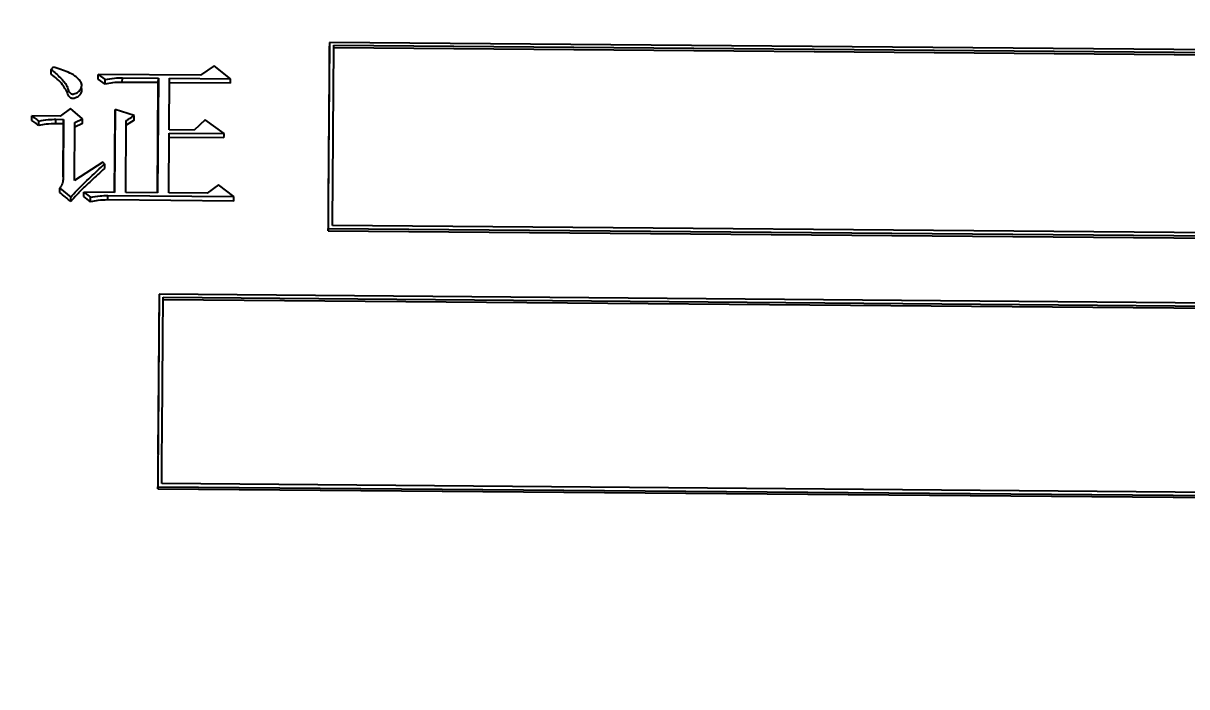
# Model space of a CAD drawing. Header units: millimetres. Extents: x 1726 to 4771, y 590 to 2743.
# Drawn here: x 2468.57 to 2483.24, y 2301.04 to 2309.4 of the extents above; entities that cross this region are included whole.
import ezdxf

# ---------------------------------------------------------------- set-up
doc = ezdxf.new("R2010")
doc.units = ezdxf.units.MM
doc.layers.add('AM_5', color=3, linetype='Continuous', lineweight=25)
doc.styles.add('SLDTEXTSTYLE1', font='txt.shx', dxfattribs={"width": 0.7, "bigfont": 'gbcbig.shx'})
doc.dimstyles.new('SLDDIMSTYLE12$0', dxfattribs={"dimtxt": 12, "dimasz": 10, "dimexe": 0, "dimexo": 0.0625, "dimgap": 0.875, "dimtad": 1, "dimdec": 1, "dimlfac": 1.8, "dimrnd": 1e-09, "dimzin": 12, "dimdsep": 46, "dimtxsty": 'SLDTEXTSTYLE1', "dimcen": 0.09, "dimdle": 8.16, "dimclrd": 3, "dimclre": 3, "dimadec": 0, "dimazin": 3, "dimtfac": 1, "dimtdec": 1, "dimtofl": 0, "dimtmove": 0, "dimatfit": 3, "dimfxl": 0, "dimfrac": 2, "dimtolj": 1, "dimlwd": 5, "dimlwe": 5, "dimarcsym": 0})

# ---------------------------------------------------------------- blocks, each defined once
blk = doc.blocks.new('*D50')
at = {"layer": 'AM_5', "color": 3, "lineweight": 5, "transparency": 16777216}
blk.add_line((2709.518, 2483.68), (2315.118, 2483.68), dxfattribs=at)
at = {"layer": 'AM_5', "color": 3, "linetype": 'Continuous', "lineweight": 5, "transparency": 16777216}
for p, q in [((2315.118, 2473.68), (2315.118, 2159.894)), ((2721.194, 2149.894), (2315.118, 2149.894))]:
    blk.add_line(p, q, dxfattribs=at)
at = {"layer": 'AM_5', "color": 3, "transparency": 16777216}
for points in [[(2313.452, 2473.68), (2316.785, 2473.68), (2315.118, 2483.68)], [(2313.452, 2159.894), (2316.785, 2159.894), (2315.118, 2149.894)]]:
    blk.add_solid(points, dxfattribs=at)
at = {"layer": 'Defpoints', "color": 0, "transparency": 16777216}
for p in [(2709.58, 2483.68), (2315.118, 2149.894), (2721.256, 2149.894)]:
    blk.add_point(p, dxfattribs=at)
at = {"layer": 'AM_5', "color": 0, "transparency": 16777216, "insert": (2300.529, 2316.787), "char_height": 12, "attachment_point": 5, "rotation": 90, "style": 'SLDTEXTSTYLE1'}
blk.add_mtext('\\A1;{\\H2.28571x;335}', dxfattribs=at)

msp = doc.modelspace()

# ---------------------------------------------------------------- linework, layer by layer
at = {"color": 7, "linetype": 'Continuous', "lineweight": 25}
for p, q in [((2472.429, 2309.134), (2472.415, 2307.209)), ((2492.439, 2308.997), (2472.429, 2309.163)), ((2472.429, 2309.163), (2472.429, 2309.134)), ((2472.485, 2309.126), (2492.388, 2308.96)), ((2472.485, 2309.097), (2492.388, 2308.931)), ((2468.921, 2308.762), (2468.922, 2308.82)), ((2470.977, 2308.867), (2470.803, 2308.748)), ((2471.182, 2308.705), (2470.977, 2308.867)), ((2469.305, 2308.631), (2469.305, 2308.64)), ((2469.515, 2308.701), (2469.516, 2308.759)), ((2469.602, 2308.637), (2469.515, 2308.701)), ((2469.516, 2308.759), (2469.602, 2308.694)), ((2470.803, 2308.748), (2469.516, 2308.759)), ((2469.602, 2308.637), (2469.602, 2308.694)), ((2469.818, 2308.659), (2469.819, 2308.716)), ((2470.272, 2308.655), (2469.818, 2308.659)), ((2469.819, 2308.716), (2470.273, 2308.713)), ((2470.273, 2308.713), (2470.262, 2307.268)), ((2470.262, 2307.268), (2470.272, 2308.655)), ((2470.272, 2308.655), (2470.273, 2308.713)), ((2470.409, 2308.06), (2470.414, 2308.711)), ((2471.181, 2308.647), (2470.413, 2308.654)), ((2470.414, 2308.711), (2471.182, 2308.705)), ((2469.304, 2308.582), (2469.305, 2308.609)), ((2469.036, 2308.233), (2468.679, 2308.236)), ((2468.679, 2308.179), (2468.679, 2308.236)), ((2469.167, 2308.328), (2469.036, 2308.233)), ((2469.317, 2308.198), (2469.167, 2308.328)), ((2469.22, 2308.151), (2469.317, 2308.198)), ((2469.317, 2308.142), (2469.317, 2308.198)), ((2469.721, 2307.272), (2469.729, 2308.259)), ((2469.729, 2308.316), (2469.722, 2307.272)), ((2469.967, 2308.241), (2469.729, 2308.316)), ((2469.729, 2308.259), (2469.729, 2308.316)), ((2469.966, 2308.184), (2469.967, 2308.241)), ((2468.765, 2308.114), (2468.765, 2308.171)), ((2468.981, 2308.136), (2468.982, 2308.193)), ((2469.079, 2308.135), (2468.981, 2308.136)), ((2468.982, 2308.193), (2469.079, 2308.192)), ((2469.079, 2308.192), (2469.074, 2307.473)), ((2469.074, 2307.47), (2469.079, 2308.135)), ((2469.079, 2308.135), (2469.079, 2308.192)), ((2469.214, 2307.423), (2469.22, 2308.151)), ((2469.317, 2308.142), (2469.219, 2308.094)), ((2469.862, 2307.271), (2469.869, 2308.178)), ((2469.966, 2308.184), (2469.868, 2308.121)), ((2470.723, 2308.058), (2470.409, 2308.06)), ((2470.864, 2308.186), (2470.723, 2308.058)), ((2471.101, 2308.014), (2470.864, 2308.186)), ((2470.403, 2307.267), (2470.409, 2308.02)), ((2471.1, 2307.958), (2470.408, 2307.963)), ((2470.409, 2308.02), (2471.101, 2308.014)), ((2469.573, 2307.655), (2469.214, 2307.423)), ((2469.594, 2307.631), (2469.573, 2307.655)), ((2469.594, 2307.631), (2469.594, 2307.574)), ((2469.03, 2307.327), (2469.169, 2307.212)), ((2471.031, 2307.367), (2470.89, 2307.263)), ((2471.225, 2307.219), (2471.031, 2307.367)), ((2469.169, 2307.156), (2469.169, 2307.212)), ((2469.332, 2307.275), (2469.418, 2307.21)), ((2469.722, 2307.272), (2469.332, 2307.275)), ((2469.332, 2307.22), (2469.332, 2307.275)), ((2469.418, 2307.154), (2469.332, 2307.22)), ((2469.418, 2307.154), (2469.418, 2307.21)), ((2469.634, 2307.177), (2469.635, 2307.232)), ((2471.224, 2307.163), (2469.634, 2307.177)), ((2469.635, 2307.232), (2471.225, 2307.219)), ((2470.262, 2307.268), (2469.862, 2307.271)), ((2470.89, 2307.263), (2470.403, 2307.267)), ((2471.224, 2307.163), (2471.225, 2307.219)), ((2472.414, 2307.112), (2472.412, 2306.788)), ((2472.412, 2306.816), (2492.422, 2306.649)), ((2472.412, 2306.788), (2472.412, 2306.816)), ((2472.412, 2306.788), (2492.421, 2306.622)), ((2492.372, 2306.688), (2472.468, 2306.853)), ((2470.283, 2305.962), (2470.268, 2303.969)), ((2492.415, 2305.805), (2470.283, 2305.989)), ((2470.283, 2305.989), (2470.283, 2305.962)), ((2470.333, 2305.95), (2492.365, 2305.767)), ((2470.333, 2305.923), (2492.365, 2305.74)), ((2470.267, 2303.873), (2470.265, 2303.538)), ((2470.265, 2303.563), (2492.397, 2303.38)), ((2470.265, 2303.538), (2470.265, 2303.563)), ((2470.265, 2303.538), (2492.397, 2303.354)), ((2492.348, 2303.419), (2470.315, 2303.602))]:
    msp.add_line(p, q, dxfattribs=at)
at = {"color": 7, "linetype": 'Continuous', "lineweight": 25, "flags": 128}
for points in [[(2471.181, 2308.647), (2471.181, 2308.676), (2471.182, 2308.705)], [(2471.1, 2307.958), (2471.101, 2307.986), (2471.101, 2308.014)], [(2469.029, 2307.271), (2469.029, 2307.285), (2469.029, 2307.299), (2469.03, 2307.327)]]:
    msp.add_lwpolyline(points, dxfattribs=at)
at = {"color": 7, "linetype": 'Continuous', "lineweight": 25}
for points, knots in [([(2472.429, 2309.163), (2472.427, 2308.931), (2472.424, 2308.466), (2472.418, 2307.685), (2472.414, 2307.132), (2472.412, 2306.816)], [0, 0, 0, 0, 0.300081, 0.600162, 1, 1, 1, 1]), ([(2472.468, 2306.853), (2472.47, 2307.09), (2472.474, 2307.564), (2472.479, 2308.323), (2472.483, 2308.84), (2472.485, 2309.126)], [0, 0, 0, 0, 0.309921, 0.619841, 1, 1, 1, 1]), ([(2468.922, 2308.82), (2468.961, 2308.786), (2469.034, 2308.725), (2469.113, 2308.639), (2469.131, 2308.574), (2469.146, 2308.541), (2469.16, 2308.524), (2469.175, 2308.514), (2469.191, 2308.511), (2469.212, 2308.513), (2469.241, 2308.523), (2469.273, 2308.545), (2469.296, 2308.578), (2469.309, 2308.612), (2469.305, 2308.65), (2469.277, 2308.694), (2469.196, 2308.765), (2469.073, 2308.812), (2468.976, 2308.842), (2468.943, 2308.852)], [0, 0, 0, 0, 0.149443, 0.274042, 0.333076, 0.362754, 0.385188, 0.398021, 0.410985, 0.42602, 0.45239, 0.493257, 0.533496, 0.57286, 0.60517, 0.651682, 0.729284, 0.908686, 1, 1, 1, 1]), ([(2468.943, 2308.852), (2468.94, 2308.846), (2468.932, 2308.836), (2468.925, 2308.825), (2468.922, 2308.82)], [0, 0, 0, 0, 0.5, 1, 1, 1, 1]), ([(2469.304, 2308.582), (2469.305, 2308.572), (2469.308, 2308.549), (2469.291, 2308.513), (2469.263, 2308.479), (2469.229, 2308.461), (2469.201, 2308.454), (2469.184, 2308.454), (2469.167, 2308.461), (2469.15, 2308.476), (2469.12, 2308.535), (2469.07, 2308.646), (2468.974, 2308.721), (2468.921, 2308.762)], [0, 0, 0, 0, 0.052029, 0.12338, 0.198452, 0.271042, 0.296952, 0.323131, 0.34613, 0.375709, 0.431878, 0.683345, 1, 1, 1, 1]), ([(2469.602, 2308.694), (2469.642, 2308.702), (2469.713, 2308.715), (2469.786, 2308.716), (2469.819, 2308.716)], [0, 0, 0, 0, 0.558835, 1, 1, 1, 1]), ([(2469.818, 2308.659), (2469.777, 2308.658), (2469.704, 2308.657), (2469.633, 2308.643), (2469.602, 2308.637)], [0, 0, 0, 0, 0.561085, 1, 1, 1, 1]), ([(2468.679, 2308.236), (2468.692, 2308.227), (2468.712, 2308.211), (2468.741, 2308.189), (2468.757, 2308.177), (2468.765, 2308.171)], [0, 0, 0, 0, 0.42835, 0.71417, 1, 1, 1, 1]), ([(2469.869, 2308.178), (2469.882, 2308.186), (2469.905, 2308.201), (2469.937, 2308.222), (2469.957, 2308.235), (2469.967, 2308.241)], [0, 0, 0, 0, 0.400149, 0.700074, 1, 1, 1, 1]), ([(2468.765, 2308.114), (2468.752, 2308.123), (2468.732, 2308.139), (2468.703, 2308.161), (2468.687, 2308.173), (2468.679, 2308.179)], [0, 0, 0, 0, 0.432889, 0.716443, 1, 1, 1, 1]), ([(2468.765, 2308.171), (2468.805, 2308.178), (2468.876, 2308.192), (2468.95, 2308.193), (2468.982, 2308.193)], [0, 0, 0, 0, 0.558839, 1, 1, 1, 1]), ([(2468.981, 2308.136), (2468.94, 2308.136), (2468.867, 2308.135), (2468.796, 2308.12), (2468.765, 2308.114)], [0, 0, 0, 0, 0.561089, 1, 1, 1, 1]), ([(2469.169, 2307.212), (2469.194, 2307.24), (2469.269, 2307.329), (2469.418, 2307.464), (2469.536, 2307.575), (2469.594, 2307.631)], [0, 0, 0, 0, 0.1905226, 0.5951109, 1, 1, 1, 1]), ([(2469.074, 2307.473), (2469.073, 2307.455), (2469.072, 2307.427), (2469.064, 2307.388), (2469.052, 2307.356), (2469.037, 2307.336), (2469.03, 2307.327)], [0, 0, 0, 0, 0.337489, 0.556536, 0.776867, 1, 1, 1, 1]), ([(2469.594, 2307.574), (2469.538, 2307.523), (2469.459, 2307.45), (2469.37, 2307.366), (2469.334, 2307.332), (2469.317, 2307.316), (2469.309, 2307.308), (2469.298, 2307.297), (2469.287, 2307.286), (2469.268, 2307.267), (2469.228, 2307.225), (2469.194, 2307.185), (2469.169, 2307.156)], [0, 0, 0, 0, 0.381229, 0.535671, 0.612893, 0.632198, 0.651503, 0.670808, 0.709419, 0.728724, 0.805952, 1, 1, 1, 1]), ([(2469.169, 2307.156), (2469.157, 2307.166), (2469.133, 2307.186), (2469.086, 2307.224), (2469.052, 2307.252), (2469.029, 2307.271)], [0, 0, 0, 0, 0.2573208, 0.5146416, 1, 1, 1, 1]), ([(2469.418, 2307.21), (2469.458, 2307.217), (2469.529, 2307.231), (2469.602, 2307.232), (2469.635, 2307.232)], [0, 0, 0, 0, 0.558835, 1, 1, 1, 1]), ([(2469.634, 2307.177), (2469.593, 2307.176), (2469.52, 2307.175), (2469.449, 2307.16), (2469.418, 2307.154)], [0, 0, 0, 0, 0.5610854, 1, 1, 1, 1]), ([(2470.283, 2305.989), (2470.281, 2305.748), (2470.278, 2305.268), (2470.272, 2304.46), (2470.268, 2303.89), (2470.265, 2303.563)], [0, 0, 0, 0, 0.300081, 0.600162, 1, 1, 1, 1]), ([(2470.315, 2303.602), (2470.317, 2303.847), (2470.321, 2304.336), (2470.327, 2305.12), (2470.331, 2305.655), (2470.333, 2305.95)], [0, 0, 0, 0, 0.309921, 0.619841, 1, 1, 1, 1])]:
    msp.add_open_spline(points, degree=3, knots=knots, dxfattribs=at)

# ---------------------------------------------------------------- dimensions: what is measured, and where the dimension line sits
at = {"layer": 'AM_5'}
dim = msp.add_linear_dim(base=(2315.118, 2149.894), p1=(2709.58, 2483.68), p2=(2721.256, 2149.894), angle=90, text='{\\H2.28571x;335}', dimstyle='SLDDIMSTYLE12$0', override={"dimlfac": 1}, dxfattribs=at)
dim.commit()
dim.dimension.update_dxf_attribs({"geometry": '*D50', "text_midpoint": (2300.529, 2316.787)})

doc.saveas('drawing.dxf')
